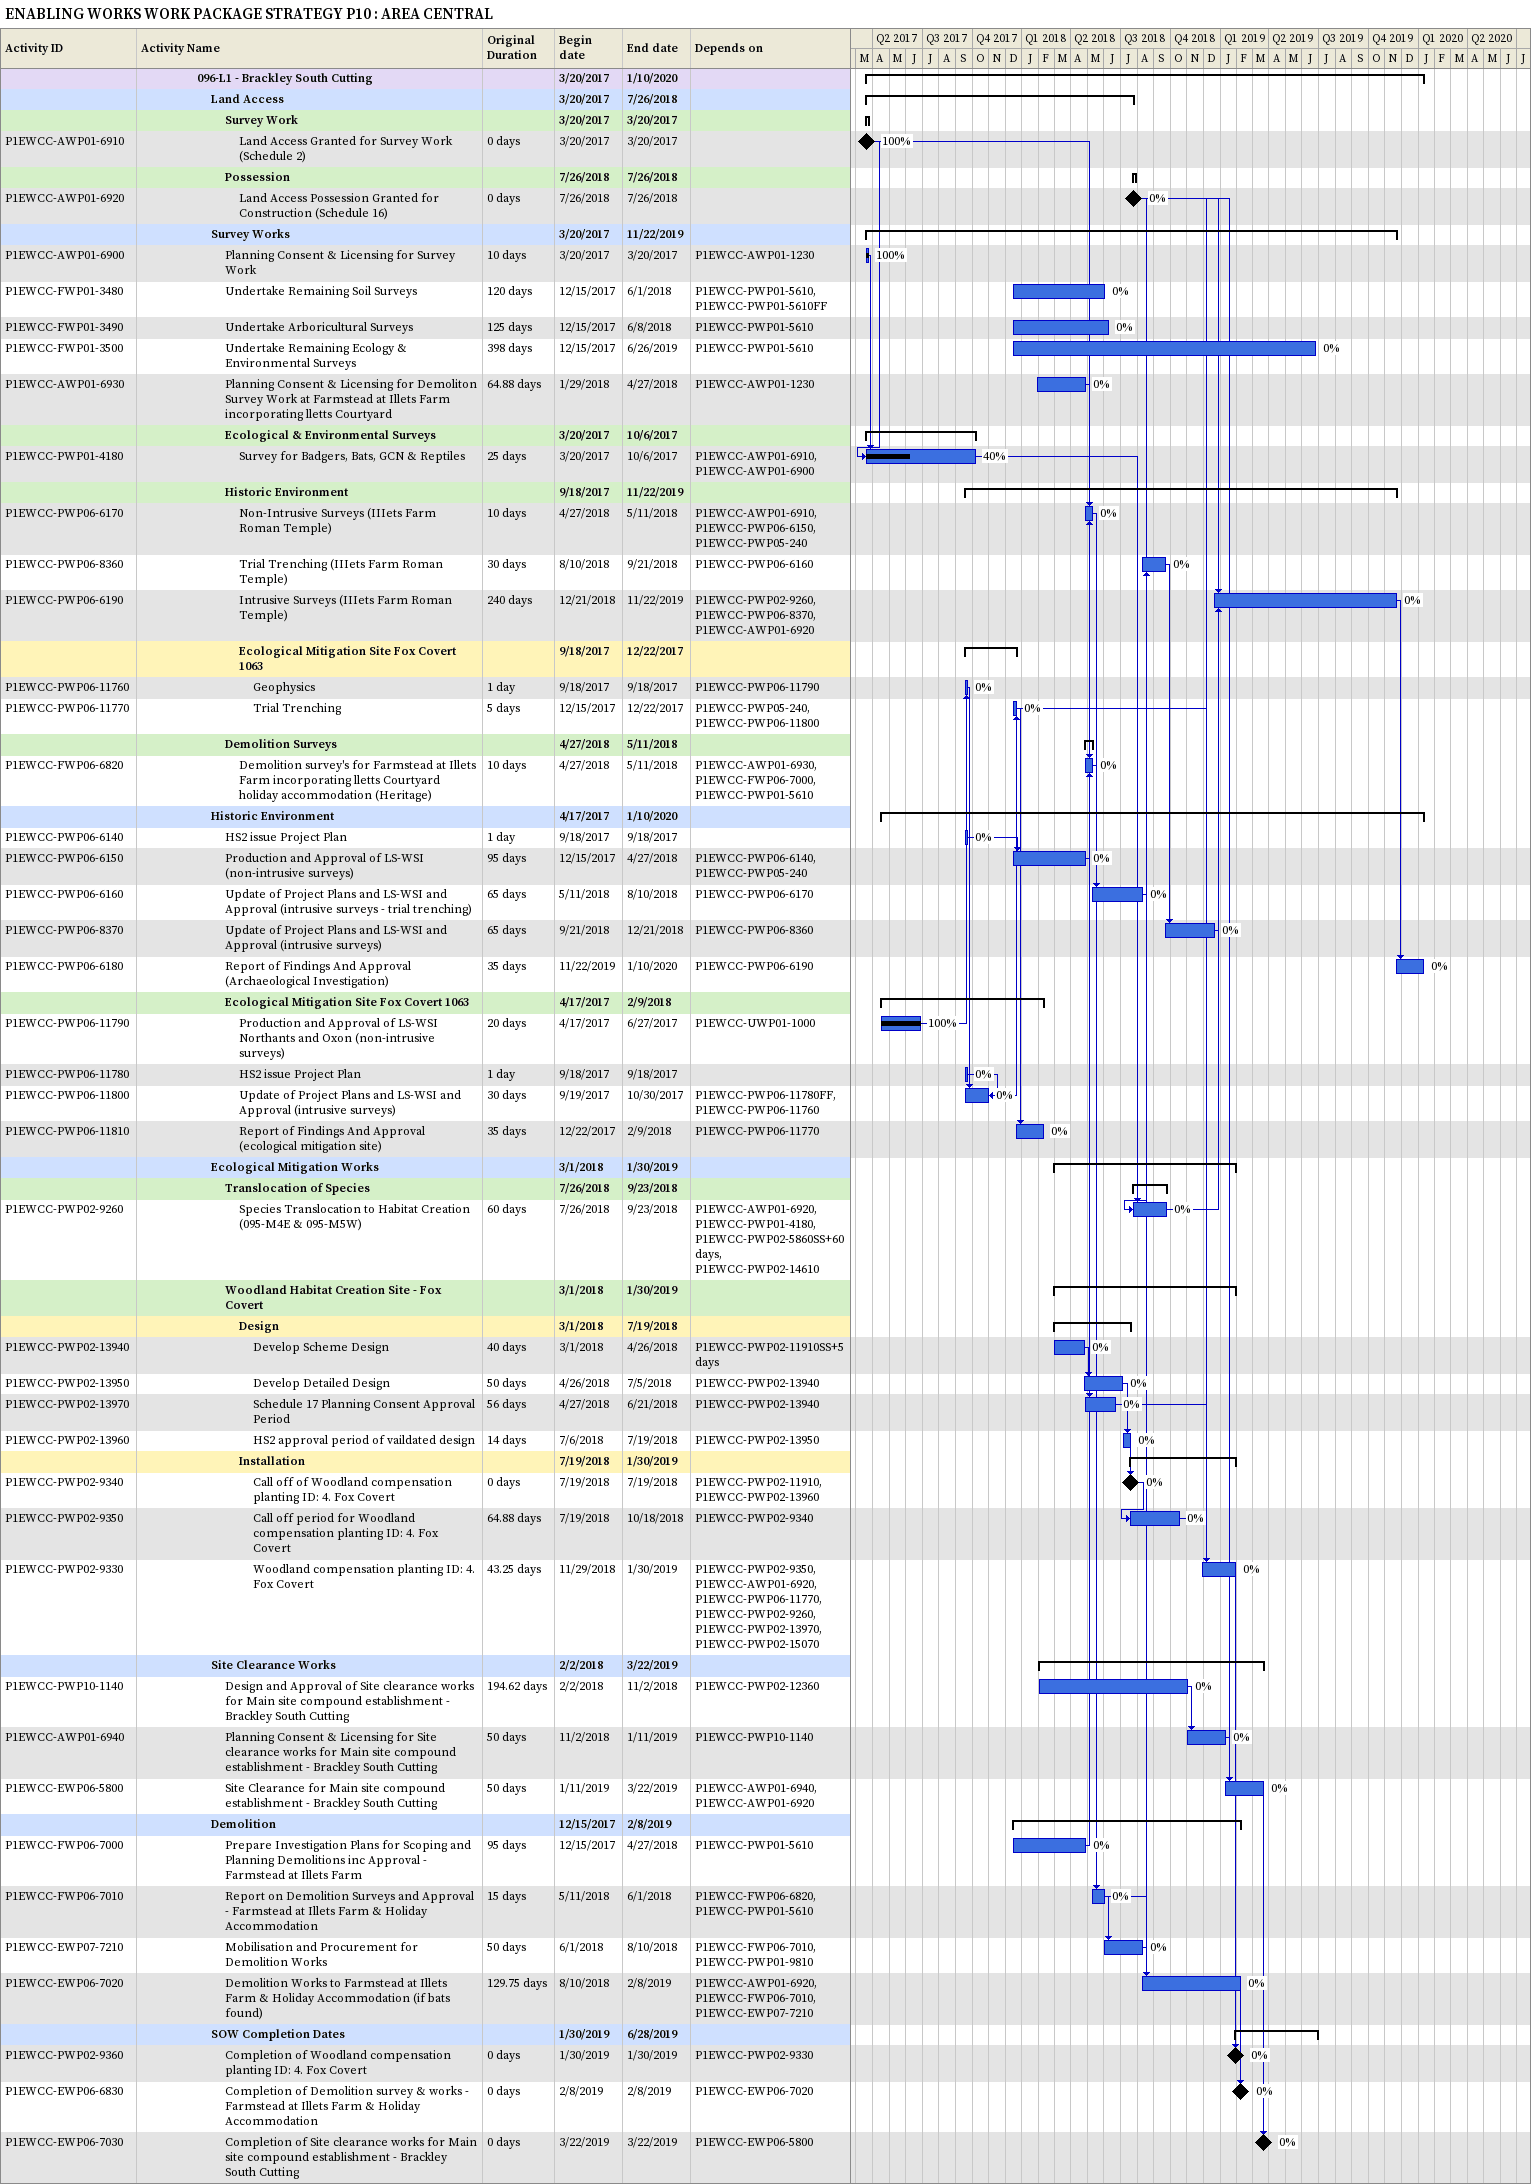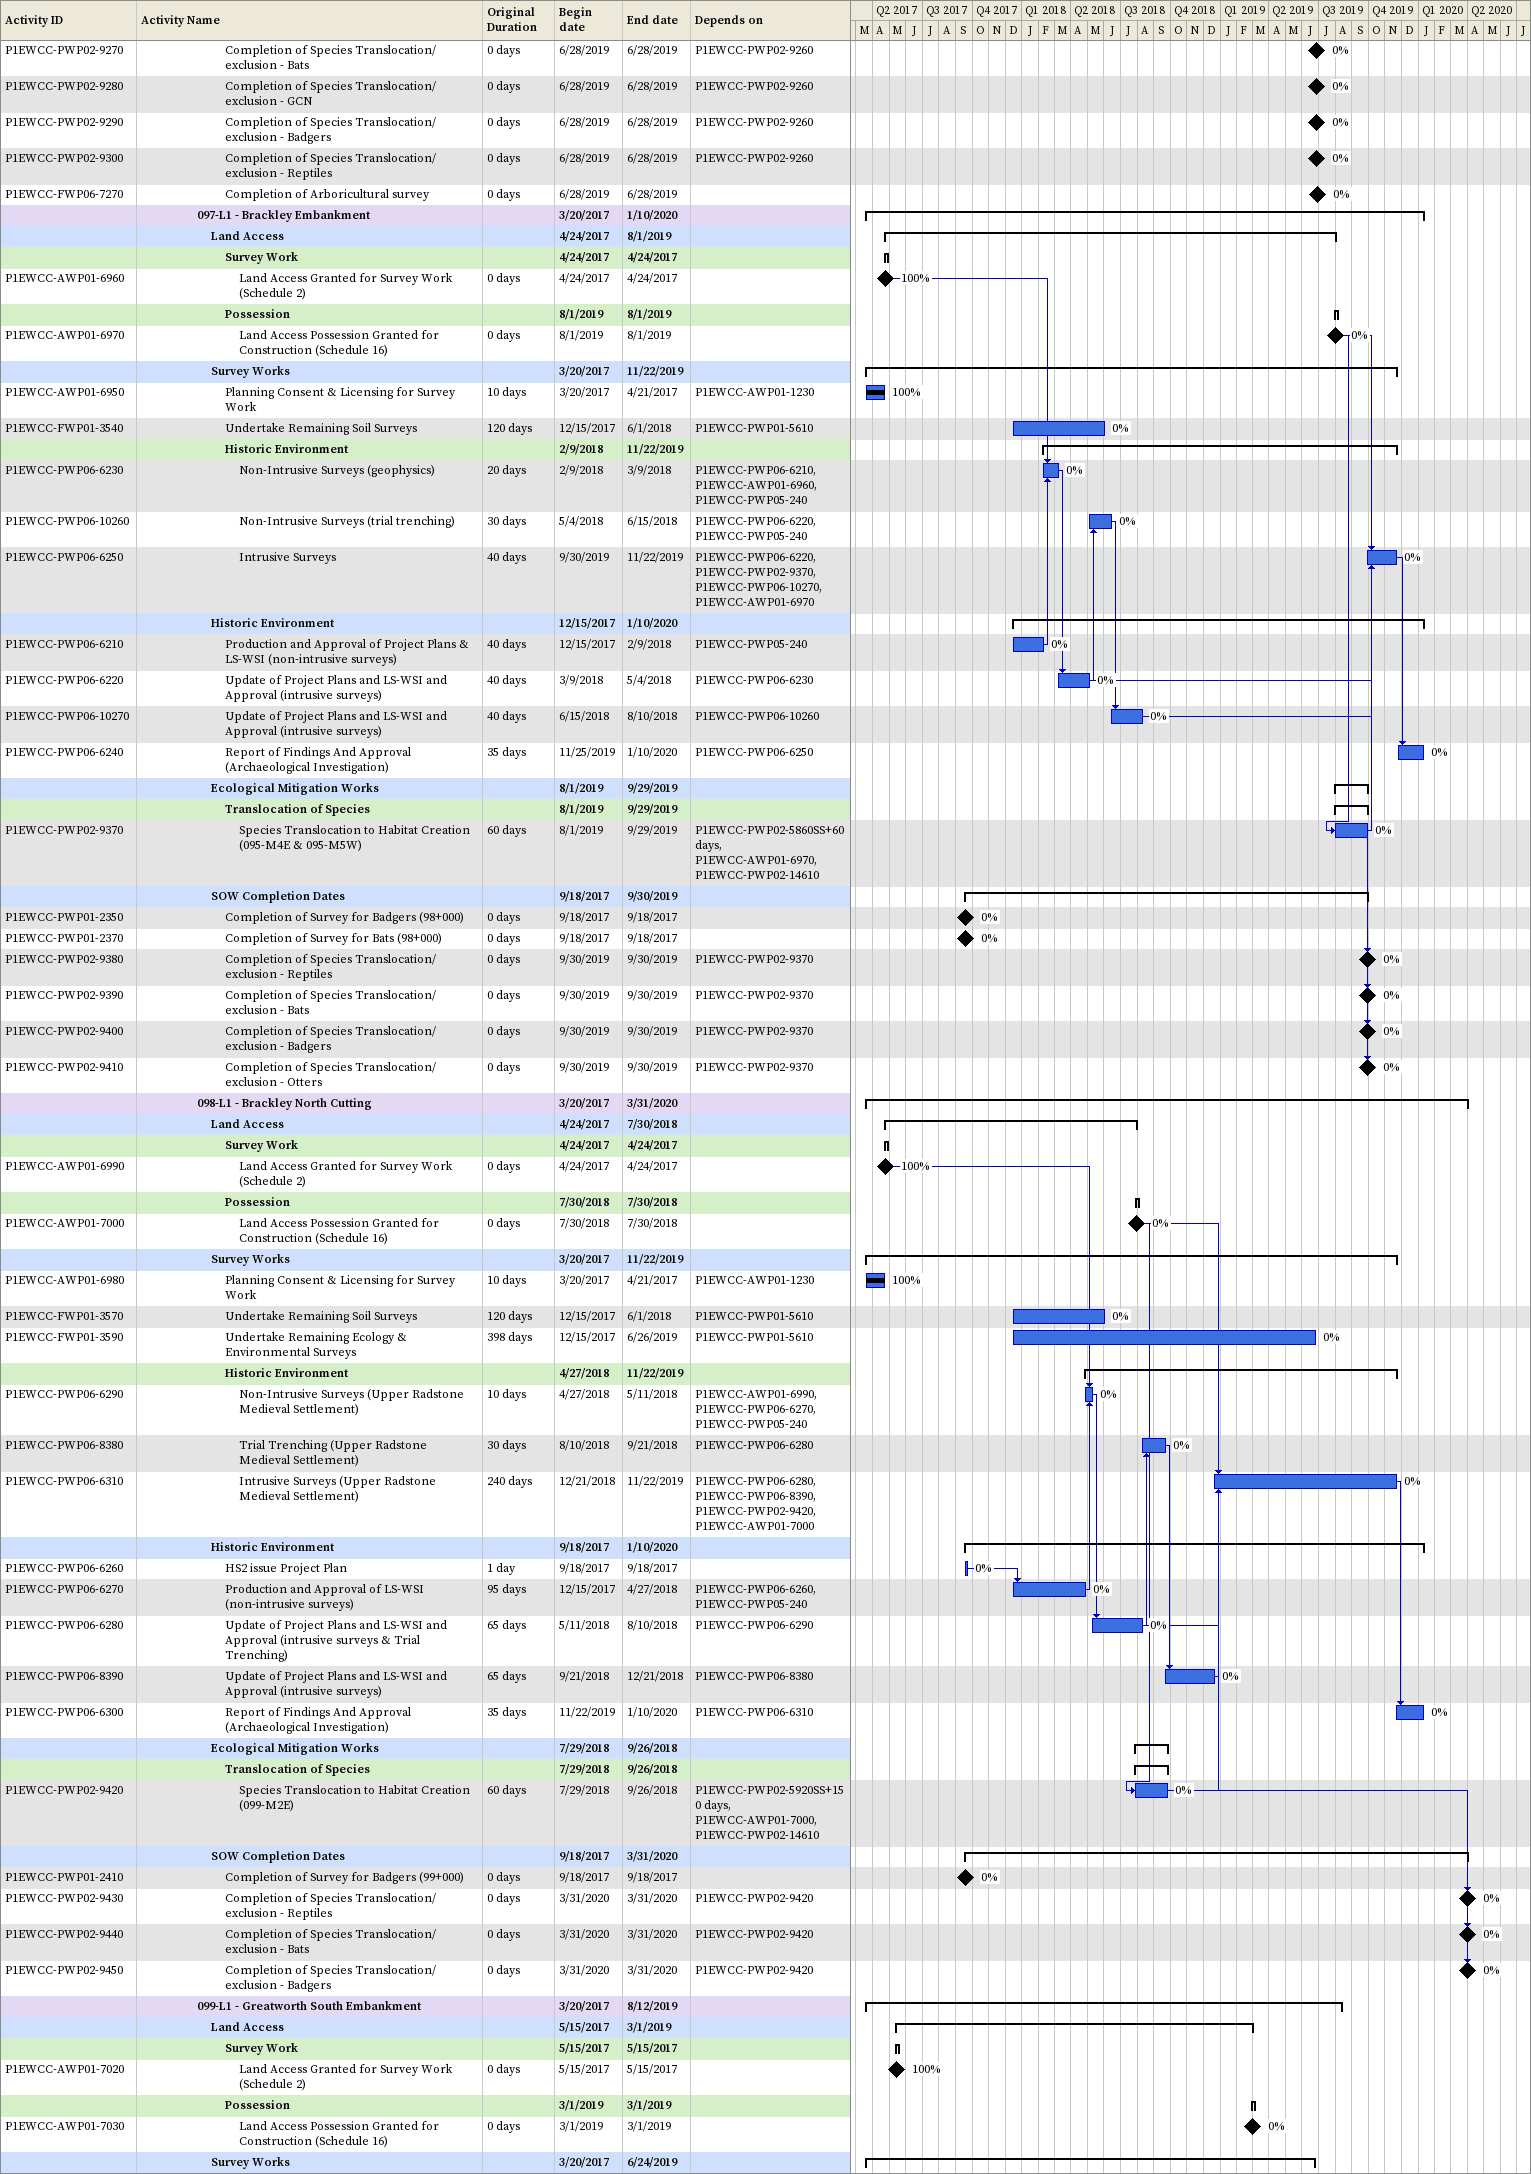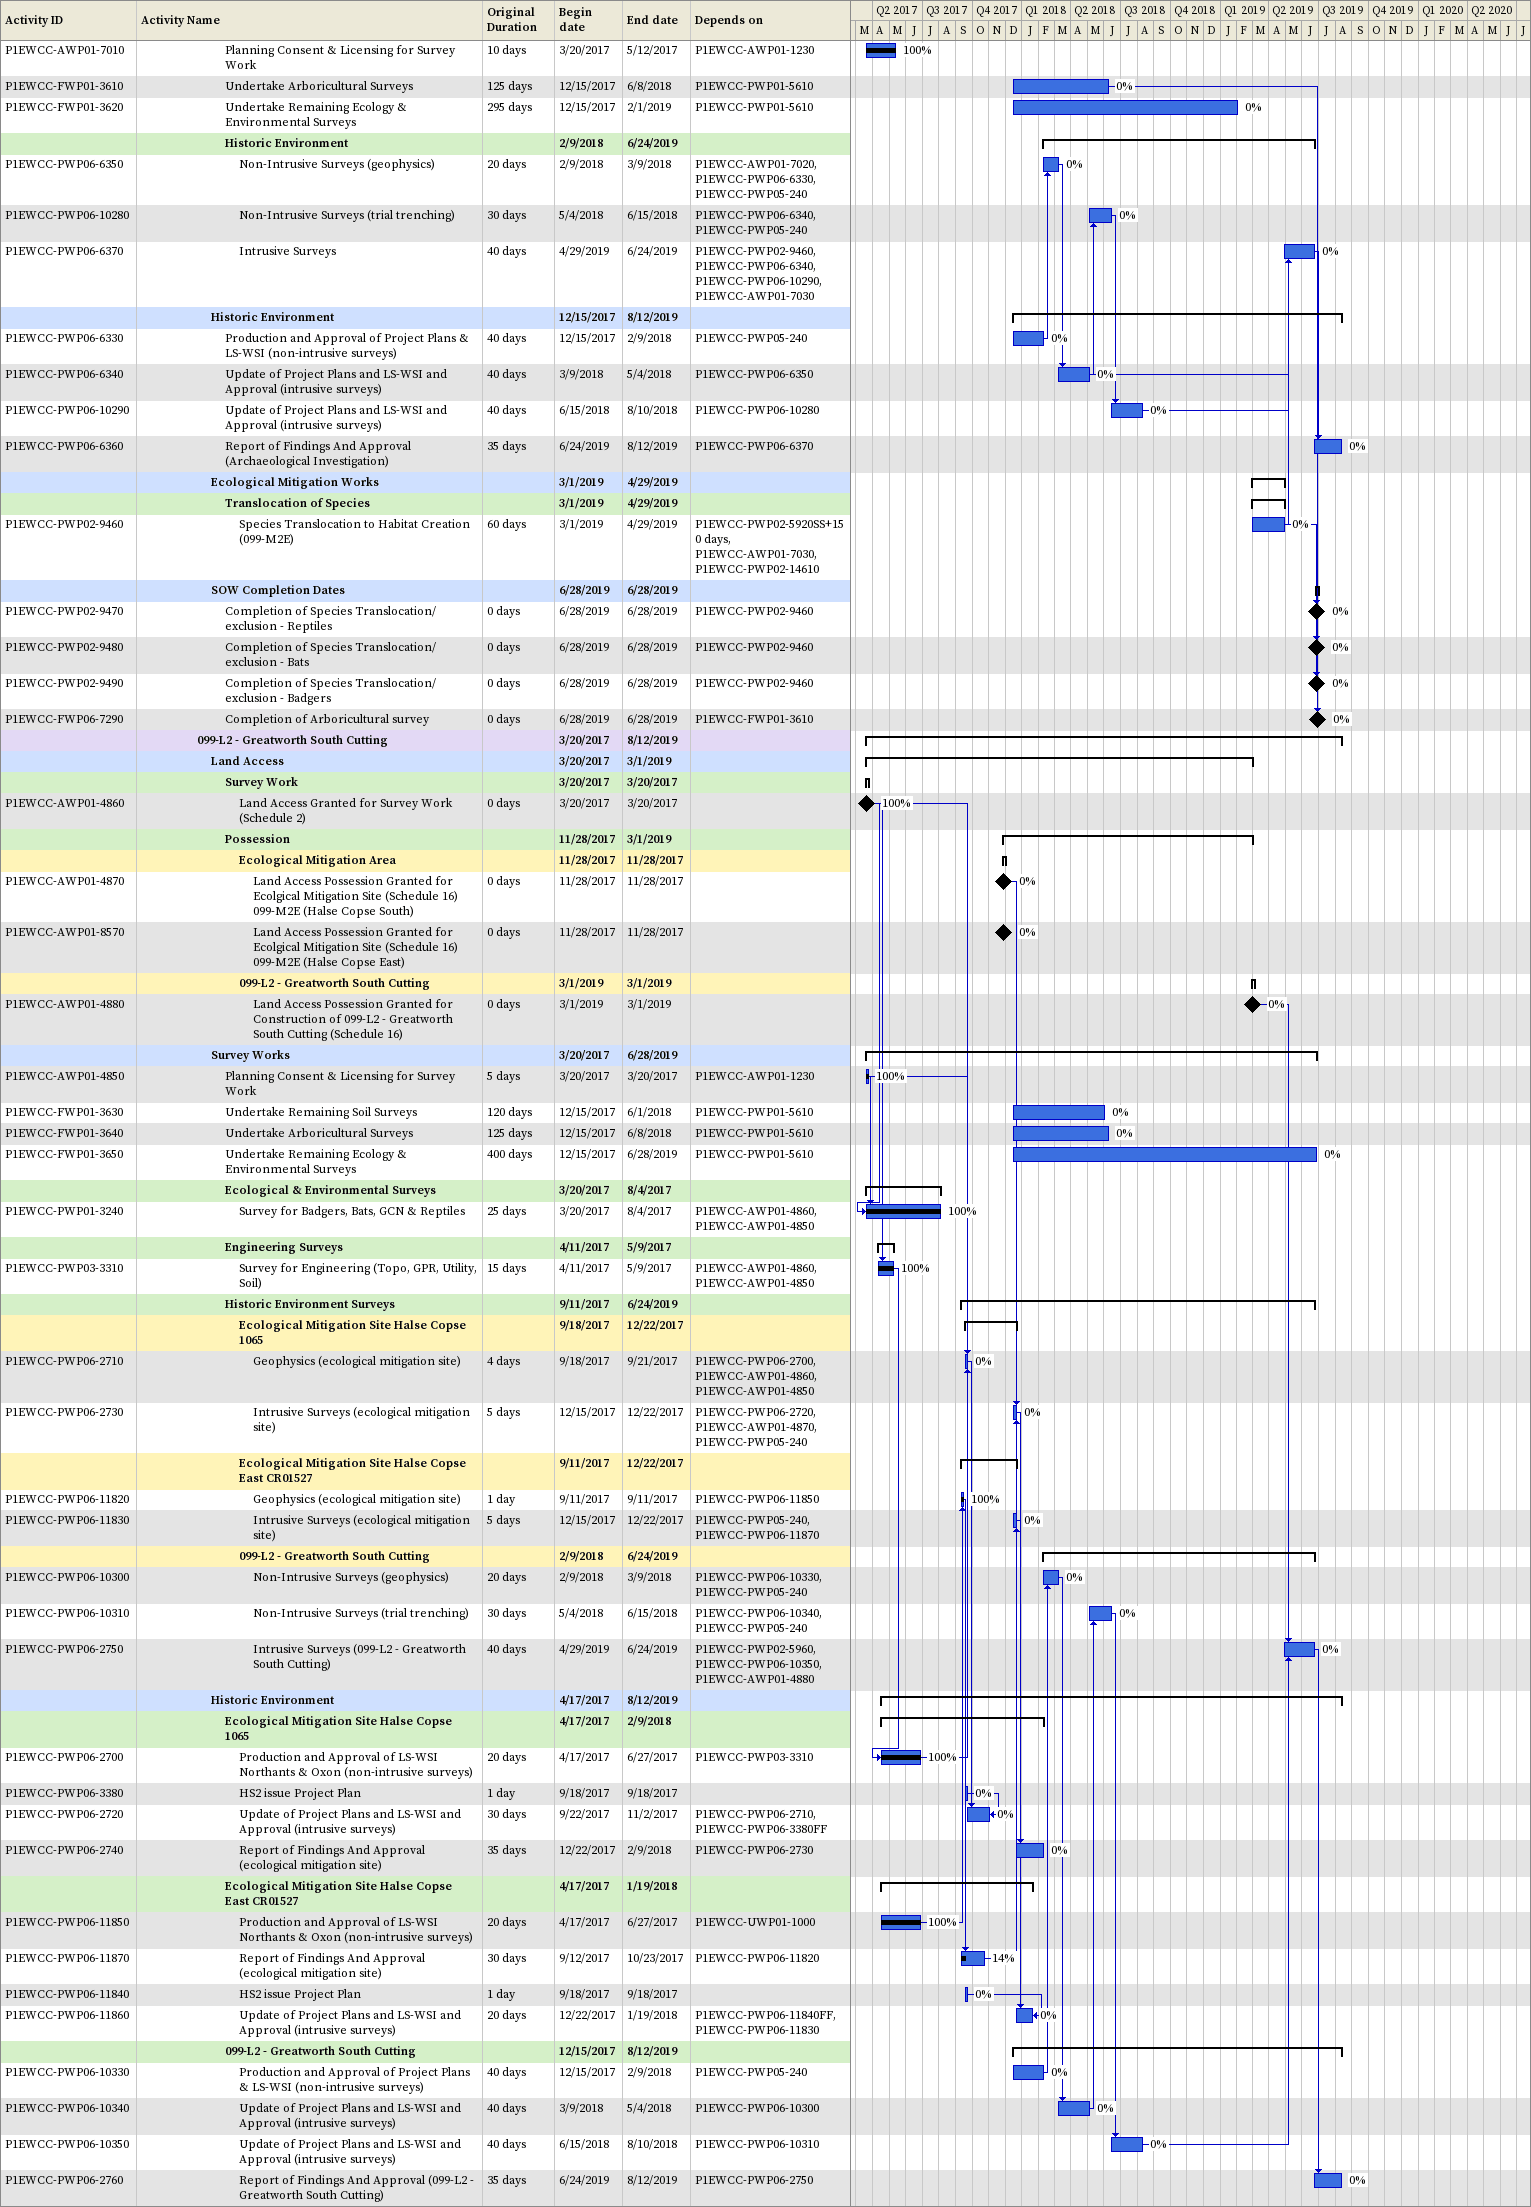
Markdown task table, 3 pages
ENABLING WORKS WORK PACKAGE STRATEGY P10 : AREA CENTRAL

| ID | Level | Task | Original duration | Start | Finish | Predecessors | % complete |
|---|---|---|---|---|---|---|---|
|  | 5 | **096-L1 - Brackley South Cutting** |  | 2017-03-20 | 2020-01-10 |  |  |
|  | 6 | **Land Access** |  | 2017-03-20 | 2018-07-26 |  |  |
|  | 7 | **Survey Work** |  | 2017-03-20 | 2017-03-20 |  |  |
| P1EWCC-AWP01-6910 | 8 | Land Access Granted for Survey Work (Schedule 2) | 0d | 2017-03-20 | 2017-03-20 |  | 100 |
|  | 7 | **Possession** |  | 2018-07-26 | 2018-07-26 |  |  |
| P1EWCC-AWP01-6920 | 8 | Land Access Possession Granted for Construction (Schedule 16) | 0d | 2018-07-26 | 2018-07-26 |  | 0 |
|  | 6 | **Survey Works** |  | 2017-03-20 | 2019-11-22 |  |  |
| P1EWCC-AWP01-6900 | 7 | Planning Consent & Licensing for Survey Work | 10d | 2017-03-20 | 2017-03-20 | P1EWCC-AWP01-1230 | 100 |
| P1EWCC-FWP01-3480 | 7 | Undertake Remaining Soil Surveys | 120d | 2017-12-15 | 2018-06-01 | P1EWCC-PWP01-5610, P1EWCC-PWP01-5610FF | 0 |
| P1EWCC-FWP01-3490 | 7 | Undertake Arboricultural Surveys | 125d | 2017-12-15 | 2018-06-08 | P1EWCC-PWP01-5610 | 0 |
| P1EWCC-FWP01-3500 | 7 | Undertake Remaining Ecology & Environmental Surveys | 398d | 2017-12-15 | 2019-06-26 | P1EWCC-PWP01-5610 | 0 |
| P1EWCC-AWP01-6930 | 7 | Planning Consent & Licensing for Demoliton Survey Work at Farmstead at Illets Farm incorporating lletts Courtyard | 64.88d | 2018-01-29 | 2018-04-27 | P1EWCC-AWP01-1230 | 0 |
|  | 7 | **Ecological & Environmental Surveys** |  | 2017-03-20 | 2017-10-06 |  |  |
| P1EWCC-PWP01-4180 | 8 | Survey for Badgers, Bats, GCN & Reptiles | 25d | 2017-03-20 | 2017-10-06 | P1EWCC-AWP01-6910, P1EWCC-AWP01-6900 | 40 |
|  | 7 | **Historic Environment** |  | 2017-09-18 | 2019-11-22 |  |  |
| P1EWCC-PWP06-6170 | 8 | Non-Intrusive Surveys (IIIets Farm Roman Temple) | 10d | 2018-04-27 | 2018-05-11 | P1EWCC-AWP01-6910, P1EWCC-PWP06-6150, P1EWCC-PWP05-240 | 0 |
| P1EWCC-PWP06-8360 | 8 | Trial Trenching (IIIets Farm Roman Temple) | 30d | 2018-08-10 | 2018-09-21 | P1EWCC-PWP06-6160 | 0 |
| P1EWCC-PWP06-6190 | 8 | Intrusive Surveys (IIIets Farm Roman Temple) | 240d | 2018-12-21 | 2019-11-22 | P1EWCC-PWP02-9260, P1EWCC-PWP06-8370, P1EWCC-AWP01-6920 | 0 |
|  | 8 | **Ecological Mitigation Site Fox Covert 1063** |  | 2017-09-18 | 2017-12-22 |  |  |
| P1EWCC-PWP06-11760 | 9 | Geophysics | 1d | 2017-09-18 | 2017-09-18 | P1EWCC-PWP06-11790 | 0 |
| P1EWCC-PWP06-11770 | 9 | Trial Trenching | 5d | 2017-12-15 | 2017-12-22 | P1EWCC-PWP05-240, P1EWCC-PWP06-11800 | 0 |
|  | 7 | **Demolition Surveys** |  | 2018-04-27 | 2018-05-11 |  |  |
| P1EWCC-FWP06-6820 | 8 | Demolition survey's for Farmstead at Illets Farm incorporating lletts Courtyard holiday accommodation (Heritage) | 10d | 2018-04-27 | 2018-05-11 | P1EWCC-AWP01-6930, P1EWCC-FWP06-7000, P1EWCC-PWP01-5610 | 0 |
|  | 6 | **Historic Environment** |  | 2017-04-17 | 2020-01-10 |  |  |
| P1EWCC-PWP06-6140 | 7 | HS2 issue Project Plan | 1d | 2017-09-18 | 2017-09-18 |  | 0 |
| P1EWCC-PWP06-6150 | 7 | Production and Approval of LS-WSI (non-intrusive surveys) | 95d | 2017-12-15 | 2018-04-27 | P1EWCC-PWP06-6140, P1EWCC-PWP05-240 | 0 |
| P1EWCC-PWP06-6160 | 7 | Update of Project Plans and LS-WSI and Approval (intrusive surveys - trial trenching) | 65d | 2018-05-11 | 2018-08-10 | P1EWCC-PWP06-6170 | 0 |
| P1EWCC-PWP06-8370 | 7 | Update of Project Plans and LS-WSI and Approval (intrusive surveys) | 65d | 2018-09-21 | 2018-12-21 | P1EWCC-PWP06-8360 | 0 |
| P1EWCC-PWP06-6180 | 7 | Report of Findings And Approval (Archaeological Investigation) | 35d | 2019-11-22 | 2020-01-10 | P1EWCC-PWP06-6190 | 0 |
|  | 7 | **Ecological Mitigation Site Fox Covert 1063** |  | 2017-04-17 | 2018-02-09 |  |  |
| P1EWCC-PWP06-11790 | 8 | Production and Approval of LS-WSI Northants and Oxon (non-intrusive surveys) | 20d | 2017-04-17 | 2017-06-27 | P1EWCC-UWP01-1000 | 100 |
| P1EWCC-PWP06-11780 | 8 | HS2 issue Project Plan | 1d | 2017-09-18 | 2017-09-18 |  | 0 |
| P1EWCC-PWP06-11800 | 8 | Update of Project Plans and LS-WSI and Approval (intrusive surveys) | 30d | 2017-09-19 | 2017-10-30 | P1EWCC-PWP06-11780FF, P1EWCC-PWP06-11760 | 0 |
| P1EWCC-PWP06-11810 | 8 | Report of Findings And Approval (ecological mitigation site) | 35d | 2017-12-22 | 2018-02-09 | P1EWCC-PWP06-11770 | 0 |
|  | 6 | **Ecological Mitigation Works** |  | 2018-03-01 | 2019-01-30 |  |  |
|  | 7 | **Translocation of Species** |  | 2018-07-26 | 2018-09-23 |  |  |
| P1EWCC-PWP02-9260 | 8 | Species Translocation to Habitat Creation (095-M4E & 095-M5W) | 60d | 2018-07-26 | 2018-09-23 | P1EWCC-AWP01-6920, P1EWCC-PWP01-4180, P1EWCC-PWP02-5860SS+60d, P1EWCC-PWP02-14610 | 0 |
|  | 7 | **Woodland Habitat Creation Site - Fox Covert** |  | 2018-03-01 | 2019-01-30 |  |  |
|  | 8 | **Design** |  | 2018-03-01 | 2018-07-19 |  |  |
| P1EWCC-PWP02-13940 | 9 | Develop Scheme Design | 40d | 2018-03-01 | 2018-04-26 | P1EWCC-PWP02-11910SS+5d | 0 |
| P1EWCC-PWP02-13950 | 9 | Develop Detailed Design | 50d | 2018-04-26 | 2018-07-05 | P1EWCC-PWP02-13940 | 0 |
| P1EWCC-PWP02-13970 | 9 | Schedule 17 Planning Consent Approval Period | 56d | 2018-04-27 | 2018-06-21 | P1EWCC-PWP02-13940 | 0 |
| P1EWCC-PWP02-13960 | 9 | HS2 approval period of vaildated design | 14d | 2018-07-06 | 2018-07-19 | P1EWCC-PWP02-13950 | 0 |
|  | 8 | **Installation** |  | 2018-07-19 | 2019-01-30 |  |  |
| P1EWCC-PWP02-9340 | 9 | Call off of Woodland compensation planting ID: 4. Fox Covert | 0d | 2018-07-19 | 2018-07-19 | P1EWCC-PWP02-11910, P1EWCC-PWP02-13960 | 0 |
| P1EWCC-PWP02-9350 | 9 | Call off period for Woodland compensation planting ID: 4. Fox Covert | 64.88d | 2018-07-19 | 2018-10-18 | P1EWCC-PWP02-9340 | 0 |
| P1EWCC-PWP02-9330 | 9 | Woodland compensation planting ID: 4. Fox Covert | 43.25d | 2018-11-29 | 2019-01-30 | P1EWCC-PWP02-9350, P1EWCC-AWP01-6920, P1EWCC-PWP06-11770, P1EWCC-PWP02-9260, P1EWCC-PWP02-13970, P1EWCC-PWP02-15070 | 0 |
|  | 6 | **Site Clearance Works** |  | 2018-02-02 | 2019-03-22 |  |  |
| P1EWCC-PWP10-1140 | 7 | Design and Approval of Site clearance works for Main site compound establishment - Brackley South Cutting | 194.62d | 2018-02-02 | 2018-11-02 | P1EWCC-PWP02-12360 | 0 |
| P1EWCC-AWP01-6940 | 7 | Planning Consent & Licensing for Site clearance works for Main site compound establishment - Brackley South Cutting | 50d | 2018-11-02 | 2019-01-11 | P1EWCC-PWP10-1140 | 0 |
| P1EWCC-EWP06-5800 | 7 | Site Clearance for Main site compound establishment - Brackley South Cutting | 50d | 2019-01-11 | 2019-03-22 | P1EWCC-AWP01-6940, P1EWCC-AWP01-6920 | 0 |
|  | 6 | **Demolition** |  | 2017-12-15 | 2019-02-08 |  |  |
| P1EWCC-FWP06-7000 | 7 | Prepare Investigation Plans for Scoping and Planning Demolitions inc Approval - Farmstead at Illets Farm | 95d | 2017-12-15 | 2018-04-27 | P1EWCC-PWP01-5610 | 0 |
| P1EWCC-FWP06-7010 | 7 | Report on Demolition Surveys and Approval - Farmstead at Illets Farm & Holiday Accommodation | 15d | 2018-05-11 | 2018-06-01 | P1EWCC-FWP06-6820, P1EWCC-PWP01-5610 | 0 |
| P1EWCC-EWP07-7210 | 7 | Mobilisation and Procurement for Demolition Works | 50d | 2018-06-01 | 2018-08-10 | P1EWCC-FWP06-7010, P1EWCC-PWP01-9810 | 0 |
| P1EWCC-EWP06-7020 | 7 | Demolition Works to Farmstead at Illets Farm & Holiday Accommodation (if bats found) | 129.75d | 2018-08-10 | 2019-02-08 | P1EWCC-AWP01-6920, P1EWCC-FWP06-7010, P1EWCC-EWP07-7210 | 0 |
|  | 6 | **SOW Completion Dates** |  | 2019-01-30 | 2019-06-28 |  |  |
| P1EWCC-PWP02-9360 | 7 | Completion of Woodland compensation planting ID: 4. Fox Covert | 0d | 2019-01-30 | 2019-01-30 | P1EWCC-PWP02-9330 | 0 |
| P1EWCC-EWP06-6830 | 7 | Completion of Demolition survey & works - Farmstead at Illets Farm & Holiday Accommodation | 0d | 2019-02-08 | 2019-02-08 | P1EWCC-EWP06-7020 | 0 |
| P1EWCC-EWP06-7030 | 7 | Completion of Site clearance works for Main site compound establishment - Brackley South Cutting | 0d | 2019-03-22 | 2019-03-22 | P1EWCC-EWP06-5800 | 0 |
| P1EWCC-PWP02-9270 | 7 | Completion of Species Translocation/ exclusion - Bats | 0d | 2019-06-28 | 2019-06-28 | P1EWCC-PWP02-9260 | 0 |
| P1EWCC-PWP02-9280 | 7 | Completion of Species Translocation/ exclusion - GCN | 0d | 2019-06-28 | 2019-06-28 | P1EWCC-PWP02-9260 | 0 |
| P1EWCC-PWP02-9290 | 7 | Completion of Species Translocation/ exclusion - Badgers | 0d | 2019-06-28 | 2019-06-28 | P1EWCC-PWP02-9260 | 0 |
| P1EWCC-PWP02-9300 | 7 | Completion of Species Translocation/ exclusion - Reptiles | 0d | 2019-06-28 | 2019-06-28 | P1EWCC-PWP02-9260 | 0 |
| P1EWCC-FWP06-7270 | 7 | Completion of Arboricultural survey | 0d | 2019-06-28 | 2019-06-28 |  | 0 |
|  | 5 | **097-L1 - Brackley Embankment** |  | 2017-03-20 | 2020-01-10 |  |  |
|  | 6 | **Land Access** |  | 2017-04-24 | 2019-08-01 |  |  |
|  | 7 | **Survey Work** |  | 2017-04-24 | 2017-04-24 |  |  |
| P1EWCC-AWP01-6960 | 8 | Land Access Granted for Survey Work (Schedule 2) | 0d | 2017-04-24 | 2017-04-24 |  | 100 |
|  | 7 | **Possession** |  | 2019-08-01 | 2019-08-01 |  |  |
| P1EWCC-AWP01-6970 | 8 | Land Access Possession Granted for Construction (Schedule 16) | 0d | 2019-08-01 | 2019-08-01 |  | 0 |
|  | 6 | **Survey Works** |  | 2017-03-20 | 2019-11-22 |  |  |
| P1EWCC-AWP01-6950 | 7 | Planning Consent & Licensing for Survey Work | 10d | 2017-03-20 | 2017-04-21 | P1EWCC-AWP01-1230 | 100 |
| P1EWCC-FWP01-3540 | 7 | Undertake Remaining Soil Surveys | 120d | 2017-12-15 | 2018-06-01 | P1EWCC-PWP01-5610 | 0 |
|  | 7 | **Historic Environment** |  | 2018-02-09 | 2019-11-22 |  |  |
| P1EWCC-PWP06-6230 | 8 | Non-Intrusive Surveys (geophysics) | 20d | 2018-02-09 | 2018-03-09 | P1EWCC-PWP06-6210, P1EWCC-AWP01-6960, P1EWCC-PWP05-240 | 0 |
| P1EWCC-PWP06-10260 | 8 | Non-Intrusive Surveys (trial trenching) | 30d | 2018-05-04 | 2018-06-15 | P1EWCC-PWP06-6220, P1EWCC-PWP05-240 | 0 |
| P1EWCC-PWP06-6250 | 8 | Intrusive Surveys | 40d | 2019-09-30 | 2019-11-22 | P1EWCC-PWP06-6220, P1EWCC-PWP02-9370, P1EWCC-PWP06-10270, P1EWCC-AWP01-6970 | 0 |
|  | 6 | **Historic Environment** |  | 2017-12-15 | 2020-01-10 |  |  |
| P1EWCC-PWP06-6210 | 7 | Production and Approval of Project Plans & LS-WSI (non-intrusive surveys) | 40d | 2017-12-15 | 2018-02-09 | P1EWCC-PWP05-240 | 0 |
| P1EWCC-PWP06-6220 | 7 | Update of Project Plans and LS-WSI and Approval (intrusive surveys) | 40d | 2018-03-09 | 2018-05-04 | P1EWCC-PWP06-6230 | 0 |
| P1EWCC-PWP06-10270 | 7 | Update of Project Plans and LS-WSI and Approval (intrusive surveys) | 40d | 2018-06-15 | 2018-08-10 | P1EWCC-PWP06-10260 | 0 |
| P1EWCC-PWP06-6240 | 7 | Report of Findings And Approval (Archaeological Investigation) | 35d | 2019-11-25 | 2020-01-10 | P1EWCC-PWP06-6250 | 0 |
|  | 6 | **Ecological Mitigation Works** |  | 2019-08-01 | 2019-09-29 |  |  |
|  | 7 | **Translocation of Species** |  | 2019-08-01 | 2019-09-29 |  |  |
| P1EWCC-PWP02-9370 | 8 | Species Translocation to Habitat Creation (095-M4E & 095-M5W) | 60d | 2019-08-01 | 2019-09-29 | P1EWCC-PWP02-5860SS+60d, P1EWCC-AWP01-6970, P1EWCC-PWP02-14610 | 0 |
|  | 6 | **SOW Completion Dates** |  | 2017-09-18 | 2019-09-30 |  |  |
| P1EWCC-PWP01-2350 | 7 | Completion of Survey for Badgers (98+000) | 0d | 2017-09-18 | 2017-09-18 |  | 0 |
| P1EWCC-PWP01-2370 | 7 | Completion of Survey for Bats (98+000) | 0d | 2017-09-18 | 2017-09-18 |  | 0 |
| P1EWCC-PWP02-9380 | 7 | Completion of Species Translocation/ exclusion - Reptiles | 0d | 2019-09-30 | 2019-09-30 | P1EWCC-PWP02-9370 | 0 |
| P1EWCC-PWP02-9390 | 7 | Completion of Species Translocation/ exclusion - Bats | 0d | 2019-09-30 | 2019-09-30 | P1EWCC-PWP02-9370 | 0 |
| P1EWCC-PWP02-9400 | 7 | Completion of Species Translocation/ exclusion - Badgers | 0d | 2019-09-30 | 2019-09-30 | P1EWCC-PWP02-9370 | 0 |
| P1EWCC-PWP02-9410 | 7 | Completion of Species Translocation/ exclusion - Otters | 0d | 2019-09-30 | 2019-09-30 | P1EWCC-PWP02-9370 | 0 |
|  | 5 | **098-L1 - Brackley North Cutting** |  | 2017-03-20 | 2020-03-31 |  |  |
|  | 6 | **Land Access** |  | 2017-04-24 | 2018-07-30 |  |  |
|  | 7 | **Survey Work** |  | 2017-04-24 | 2017-04-24 |  |  |
| P1EWCC-AWP01-6990 | 8 | Land Access Granted for Survey Work (Schedule 2) | 0d | 2017-04-24 | 2017-04-24 |  | 100 |
|  | 7 | **Possession** |  | 2018-07-30 | 2018-07-30 |  |  |
| P1EWCC-AWP01-7000 | 8 | Land Access Possession Granted for Construction (Schedule 16) | 0d | 2018-07-30 | 2018-07-30 |  | 0 |
|  | 6 | **Survey Works** |  | 2017-03-20 | 2019-11-22 |  |  |
| P1EWCC-AWP01-6980 | 7 | Planning Consent & Licensing for Survey Work | 10d | 2017-03-20 | 2017-04-21 | P1EWCC-AWP01-1230 | 100 |
| P1EWCC-FWP01-3570 | 7 | Undertake Remaining Soil Surveys | 120d | 2017-12-15 | 2018-06-01 | P1EWCC-PWP01-5610 | 0 |
| P1EWCC-FWP01-3590 | 7 | Undertake Remaining Ecology & Environmental Surveys | 398d | 2017-12-15 | 2019-06-26 | P1EWCC-PWP01-5610 | 0 |
|  | 7 | **Historic Environment** |  | 2018-04-27 | 2019-11-22 |  |  |
| P1EWCC-PWP06-6290 | 8 | Non-Intrusive Surveys (Upper Radstone Medieval Settlement) | 10d | 2018-04-27 | 2018-05-11 | P1EWCC-AWP01-6990, P1EWCC-PWP06-6270, P1EWCC-PWP05-240 | 0 |
| P1EWCC-PWP06-8380 | 8 | Trial Trenching (Upper Radstone Medieval Settlement) | 30d | 2018-08-10 | 2018-09-21 | P1EWCC-PWP06-6280 | 0 |
| P1EWCC-PWP06-6310 | 8 | Intrusive Surveys (Upper Radstone Medieval Settlement) | 240d | 2018-12-21 | 2019-11-22 | P1EWCC-PWP06-6280, P1EWCC-PWP06-8390, P1EWCC-PWP02-9420, P1EWCC-AWP01-7000 | 0 |
|  | 6 | **Historic Environment** |  | 2017-09-18 | 2020-01-10 |  |  |
| P1EWCC-PWP06-6260 | 7 | HS2 issue Project Plan | 1d | 2017-09-18 | 2017-09-18 |  | 0 |
| P1EWCC-PWP06-6270 | 7 | Production and Approval of LS-WSI (non-intrusive surveys) | 95d | 2017-12-15 | 2018-04-27 | P1EWCC-PWP06-6260, P1EWCC-PWP05-240 | 0 |
| P1EWCC-PWP06-6280 | 7 | Update of Project Plans and LS-WSI and Approval (intrusive surveys & Trial Trenching) | 65d | 2018-05-11 | 2018-08-10 | P1EWCC-PWP06-6290 | 0 |
| P1EWCC-PWP06-8390 | 7 | Update of Project Plans and LS-WSI and Approval (intrusive surveys) | 65d | 2018-09-21 | 2018-12-21 | P1EWCC-PWP06-8380 | 0 |
| P1EWCC-PWP06-6300 | 7 | Report of Findings And Approval (Archaeological Investigation) | 35d | 2019-11-22 | 2020-01-10 | P1EWCC-PWP06-6310 | 0 |
|  | 6 | **Ecological Mitigation Works** |  | 2018-07-29 | 2018-09-26 |  |  |
|  | 7 | **Translocation of Species** |  | 2018-07-29 | 2018-09-26 |  |  |
| P1EWCC-PWP02-9420 | 8 | Species Translocation to Habitat Creation (099-M2E) | 60d | 2018-07-29 | 2018-09-26 | P1EWCC-PWP02-5920SS+150d, P1EWCC-AWP01-7000, P1EWCC-PWP02-14610 | 0 |
|  | 6 | **SOW Completion Dates** |  | 2017-09-18 | 2020-03-31 |  |  |
| P1EWCC-PWP01-2410 | 7 | Completion of Survey for Badgers (99+000) | 0d | 2017-09-18 | 2017-09-18 |  | 0 |
| P1EWCC-PWP02-9430 | 7 | Completion of Species Translocation/ exclusion - Reptiles | 0d | 2020-03-31 | 2020-03-31 | P1EWCC-PWP02-9420 | 0 |
| P1EWCC-PWP02-9440 | 7 | Completion of Species Translocation/ exclusion - Bats | 0d | 2020-03-31 | 2020-03-31 | P1EWCC-PWP02-9420 | 0 |
| P1EWCC-PWP02-9450 | 7 | Completion of Species Translocation/ exclusion - Badgers | 0d | 2020-03-31 | 2020-03-31 | P1EWCC-PWP02-9420 | 0 |
|  | 5 | **099-L1 - Greatworth South Embankment** |  | 2017-03-20 | 2019-08-12 |  |  |
|  | 6 | **Land Access** |  | 2017-05-15 | 2019-03-01 |  |  |
|  | 7 | **Survey Work** |  | 2017-05-15 | 2017-05-15 |  |  |
| P1EWCC-AWP01-7020 | 8 | Land Access Granted for Survey Work (Schedule 2) | 0d | 2017-05-15 | 2017-05-15 |  | 100 |
|  | 7 | **Possession** |  | 2019-03-01 | 2019-03-01 |  |  |
| P1EWCC-AWP01-7030 | 8 | Land Access Possession Granted for Construction (Schedule 16) | 0d | 2019-03-01 | 2019-03-01 |  | 0 |
|  | 6 | **Survey Works** |  | 2017-03-20 | 2019-06-24 |  |  |
| P1EWCC-AWP01-7010 | 7 | Planning Consent & Licensing for Survey Work | 10d | 2017-03-20 | 2017-05-12 | P1EWCC-AWP01-1230 | 100 |
| P1EWCC-FWP01-3610 | 7 | Undertake Arboricultural Surveys | 125d | 2017-12-15 | 2018-06-08 | P1EWCC-PWP01-5610 | 0 |
| P1EWCC-FWP01-3620 | 7 | Undertake Remaining Ecology & Environmental Surveys | 295d | 2017-12-15 | 2019-02-01 | P1EWCC-PWP01-5610 | 0 |
|  | 7 | **Historic Environment** |  | 2018-02-09 | 2019-06-24 |  |  |
| P1EWCC-PWP06-6350 | 8 | Non-Intrusive Surveys (geophysics) | 20d | 2018-02-09 | 2018-03-09 | P1EWCC-AWP01-7020, P1EWCC-PWP06-6330, P1EWCC-PWP05-240 | 0 |
| P1EWCC-PWP06-10280 | 8 | Non-Intrusive Surveys (trial trenching) | 30d | 2018-05-04 | 2018-06-15 | P1EWCC-PWP06-6340, P1EWCC-PWP05-240 | 0 |
| P1EWCC-PWP06-6370 | 8 | Intrusive Surveys | 40d | 2019-04-29 | 2019-06-24 | P1EWCC-PWP02-9460, P1EWCC-PWP06-6340, P1EWCC-PWP06-10290, P1EWCC-AWP01-7030 | 0 |
|  | 6 | **Historic Environment** |  | 2017-12-15 | 2019-08-12 |  |  |
| P1EWCC-PWP06-6330 | 7 | Production and Approval of Project Plans & LS-WSI (non-intrusive surveys) | 40d | 2017-12-15 | 2018-02-09 | P1EWCC-PWP05-240 | 0 |
| P1EWCC-PWP06-6340 | 7 | Update of Project Plans and LS-WSI and Approval (intrusive surveys) | 40d | 2018-03-09 | 2018-05-04 | P1EWCC-PWP06-6350 | 0 |
| P1EWCC-PWP06-10290 | 7 | Update of Project Plans and LS-WSI and Approval (intrusive surveys) | 40d | 2018-06-15 | 2018-08-10 | P1EWCC-PWP06-10280 | 0 |
| P1EWCC-PWP06-6360 | 7 | Report of Findings And Approval (Archaeological Investigation) | 35d | 2019-06-24 | 2019-08-12 | P1EWCC-PWP06-6370 | 0 |
|  | 6 | **Ecological Mitigation Works** |  | 2019-03-01 | 2019-04-29 |  |  |
|  | 7 | **Translocation of Species** |  | 2019-03-01 | 2019-04-29 |  |  |
| P1EWCC-PWP02-9460 | 8 | Species Translocation to Habitat Creation (099-M2E) | 60d | 2019-03-01 | 2019-04-29 | P1EWCC-PWP02-5920SS+150d, P1EWCC-AWP01-7030, P1EWCC-PWP02-14610 | 0 |
|  | 6 | **SOW Completion Dates** |  | 2019-06-28 | 2019-06-28 |  |  |
| P1EWCC-PWP02-9470 | 7 | Completion of Species Translocation/ exclusion - Reptiles | 0d | 2019-06-28 | 2019-06-28 | P1EWCC-PWP02-9460 | 0 |
| P1EWCC-PWP02-9480 | 7 | Completion of Species Translocation/ exclusion - Bats | 0d | 2019-06-28 | 2019-06-28 | P1EWCC-PWP02-9460 | 0 |
| P1EWCC-PWP02-9490 | 7 | Completion of Species Translocation/ exclusion - Badgers | 0d | 2019-06-28 | 2019-06-28 | P1EWCC-PWP02-9460 | 0 |
| P1EWCC-FWP06-7290 | 7 | Completion of Arboricultural survey | 0d | 2019-06-28 | 2019-06-28 | P1EWCC-FWP01-3610 | 0 |
|  | 5 | **099-L2 - Greatworth South Cutting** |  | 2017-03-20 | 2019-08-12 |  |  |
|  | 6 | **Land Access** |  | 2017-03-20 | 2019-03-01 |  |  |
|  | 7 | **Survey Work** |  | 2017-03-20 | 2017-03-20 |  |  |
| P1EWCC-AWP01-4860 | 8 | Land Access Granted for Survey Work (Schedule 2) | 0d | 2017-03-20 | 2017-03-20 |  | 100 |
|  | 7 | **Possession** |  | 2017-11-28 | 2019-03-01 |  |  |
|  | 8 | **Ecological Mitigation Area** |  | 2017-11-28 | 2017-11-28 |  |  |
| P1EWCC-AWP01-4870 | 9 | Land Access Possession Granted for Ecolgical Mitigation Site (Schedule 16) 099-M2E (Halse Copse South) | 0d | 2017-11-28 | 2017-11-28 |  | 0 |
| P1EWCC-AWP01-8570 | 9 | Land Access Possession Granted for Ecolgical Mitigation Site (Schedule 16) 099-M2E (Halse Copse East) | 0d | 2017-11-28 | 2017-11-28 |  | 0 |
|  | 8 | **099-L2 - Greatworth South Cutting** |  | 2019-03-01 | 2019-03-01 |  |  |
| P1EWCC-AWP01-4880 | 9 | Land Access Possession Granted for Construction of 099-L2 - Greatworth South Cutting (Schedule 16) | 0d | 2019-03-01 | 2019-03-01 |  | 0 |
|  | 6 | **Survey Works** |  | 2017-03-20 | 2019-06-28 |  |  |
| P1EWCC-AWP01-4850 | 7 | Planning Consent & Licensing for Survey Work | 5d | 2017-03-20 | 2017-03-20 | P1EWCC-AWP01-1230 | 100 |
| P1EWCC-FWP01-3630 | 7 | Undertake Remaining Soil Surveys | 120d | 2017-12-15 | 2018-06-01 | P1EWCC-PWP01-5610 | 0 |
| P1EWCC-FWP01-3640 | 7 | Undertake Arboricultural Surveys | 125d | 2017-12-15 | 2018-06-08 | P1EWCC-PWP01-5610 | 0 |
| P1EWCC-FWP01-3650 | 7 | Undertake Remaining Ecology & Environmental Surveys | 400d | 2017-12-15 | 2019-06-28 | P1EWCC-PWP01-5610 | 0 |
|  | 7 | **Ecological & Environmental Surveys** |  | 2017-03-20 | 2017-08-04 |  |  |
| P1EWCC-PWP01-3240 | 8 | Survey for Badgers, Bats, GCN & Reptiles | 25d | 2017-03-20 | 2017-08-04 | P1EWCC-AWP01-4860, P1EWCC-AWP01-4850 | 100 |
|  | 7 | **Engineering Surveys** |  | 2017-04-11 | 2017-05-09 |  |  |
| P1EWCC-PWP03-3310 | 8 | Survey for Engineering (Topo, GPR, Utility, Soil) | 15d | 2017-04-11 | 2017-05-09 | P1EWCC-AWP01-4860, P1EWCC-AWP01-4850 | 100 |
|  | 7 | **Historic Environment Surveys** |  | 2017-09-11 | 2019-06-24 |  |  |
|  | 8 | **Ecological Mitigation Site Halse Copse 1065** |  | 2017-09-18 | 2017-12-22 |  |  |
| P1EWCC-PWP06-2710 | 9 | Geophysics (ecological mitigation site) | 4d | 2017-09-18 | 2017-09-21 | P1EWCC-PWP06-2700, P1EWCC-AWP01-4860, P1EWCC-AWP01-4850 | 0 |
| P1EWCC-PWP06-2730 | 9 | Intrusive Surveys (ecological mitigation site) | 5d | 2017-12-15 | 2017-12-22 | P1EWCC-PWP06-2720, P1EWCC-AWP01-4870, P1EWCC-PWP05-240 | 0 |
|  | 8 | **Ecological Mitigation Site Halse Copse East CR01527** |  | 2017-09-11 | 2017-12-22 |  |  |
| P1EWCC-PWP06-11820 | 9 | Geophysics (ecological mitigation site) | 1d | 2017-09-11 | 2017-09-11 | P1EWCC-PWP06-11850 | 100 |
| P1EWCC-PWP06-11830 | 9 | Intrusive Surveys (ecological mitigation site) | 5d | 2017-12-15 | 2017-12-22 | P1EWCC-PWP05-240, P1EWCC-PWP06-11870 | 0 |
|  | 8 | **099-L2 - Greatworth South Cutting** |  | 2018-02-09 | 2019-06-24 |  |  |
| P1EWCC-PWP06-10300 | 9 | Non-Intrusive Surveys (geophysics) | 20d | 2018-02-09 | 2018-03-09 | P1EWCC-PWP06-10330, P1EWCC-PWP05-240 | 0 |
| P1EWCC-PWP06-10310 | 9 | Non-Intrusive Surveys (trial trenching) | 30d | 2018-05-04 | 2018-06-15 | P1EWCC-PWP06-10340, P1EWCC-PWP05-240 | 0 |
| P1EWCC-PWP06-2750 | 9 | Intrusive Surveys (099-L2 - Greatworth South Cutting) | 40d | 2019-04-29 | 2019-06-24 | P1EWCC-PWP02-5960, P1EWCC-PWP06-10350, P1EWCC-AWP01-4880 | 0 |
|  | 6 | **Historic Environment** |  | 2017-04-17 | 2019-08-12 |  |  |
|  | 7 | **Ecological Mitigation Site Halse Copse 1065** |  | 2017-04-17 | 2018-02-09 |  |  |
| P1EWCC-PWP06-2700 | 8 | Production and Approval of LS-WSI Northants & Oxon (non-intrusive surveys) | 20d | 2017-04-17 | 2017-06-27 | P1EWCC-PWP03-3310 | 100 |
| P1EWCC-PWP06-3380 | 8 | HS2 issue Project Plan | 1d | 2017-09-18 | 2017-09-18 |  | 0 |
| P1EWCC-PWP06-2720 | 8 | Update of Project Plans and LS-WSI and Approval (intrusive surveys) | 30d | 2017-09-22 | 2017-11-02 | P1EWCC-PWP06-2710, P1EWCC-PWP06-3380FF | 0 |
| P1EWCC-PWP06-2740 | 8 | Report of Findings And Approval (ecological mitigation site) | 35d | 2017-12-22 | 2018-02-09 | P1EWCC-PWP06-2730 | 0 |
|  | 7 | **Ecological Mitigation Site Halse Copse East CR01527** |  | 2017-04-17 | 2018-01-19 |  |  |
| P1EWCC-PWP06-11850 | 8 | Production and Approval of LS-WSI Northants & Oxon (non-intrusive surveys) | 20d | 2017-04-17 | 2017-06-27 | P1EWCC-UWP01-1000 | 100 |
| P1EWCC-PWP06-11870 | 8 | Report of Findings And Approval (ecological mitigation site) | 30d | 2017-09-12 | 2017-10-23 | P1EWCC-PWP06-11820 | 14 |
| P1EWCC-PWP06-11840 | 8 | HS2 issue Project Plan | 1d | 2017-09-18 | 2017-09-18 |  | 0 |
| P1EWCC-PWP06-11860 | 8 | Update of Project Plans and LS-WSI and Approval (intrusive surveys) | 20d | 2017-12-22 | 2018-01-19 | P1EWCC-PWP06-11840FF, P1EWCC-PWP06-11830 | 0 |
|  | 7 | **099-L2 - Greatworth South Cutting** |  | 2017-12-15 | 2019-08-12 |  |  |
| P1EWCC-PWP06-10330 | 8 | Production and Approval of Project Plans & LS-WSI (non-intrusive surveys) | 40d | 2017-12-15 | 2018-02-09 | P1EWCC-PWP05-240 | 0 |
| P1EWCC-PWP06-10340 | 8 | Update of Project Plans and LS-WSI and Approval (intrusive surveys) | 40d | 2018-03-09 | 2018-05-04 | P1EWCC-PWP06-10300 | 0 |
| P1EWCC-PWP06-10350 | 8 | Update of Project Plans and LS-WSI and Approval (intrusive surveys) | 40d | 2018-06-15 | 2018-08-10 | P1EWCC-PWP06-10310 | 0 |
| P1EWCC-PWP06-2760 | 8 | Report of Findings And Approval (099-L2 - Greatworth South Cutting) | 35d | 2019-06-24 | 2019-08-12 | P1EWCC-PWP06-2750 | 0 |
